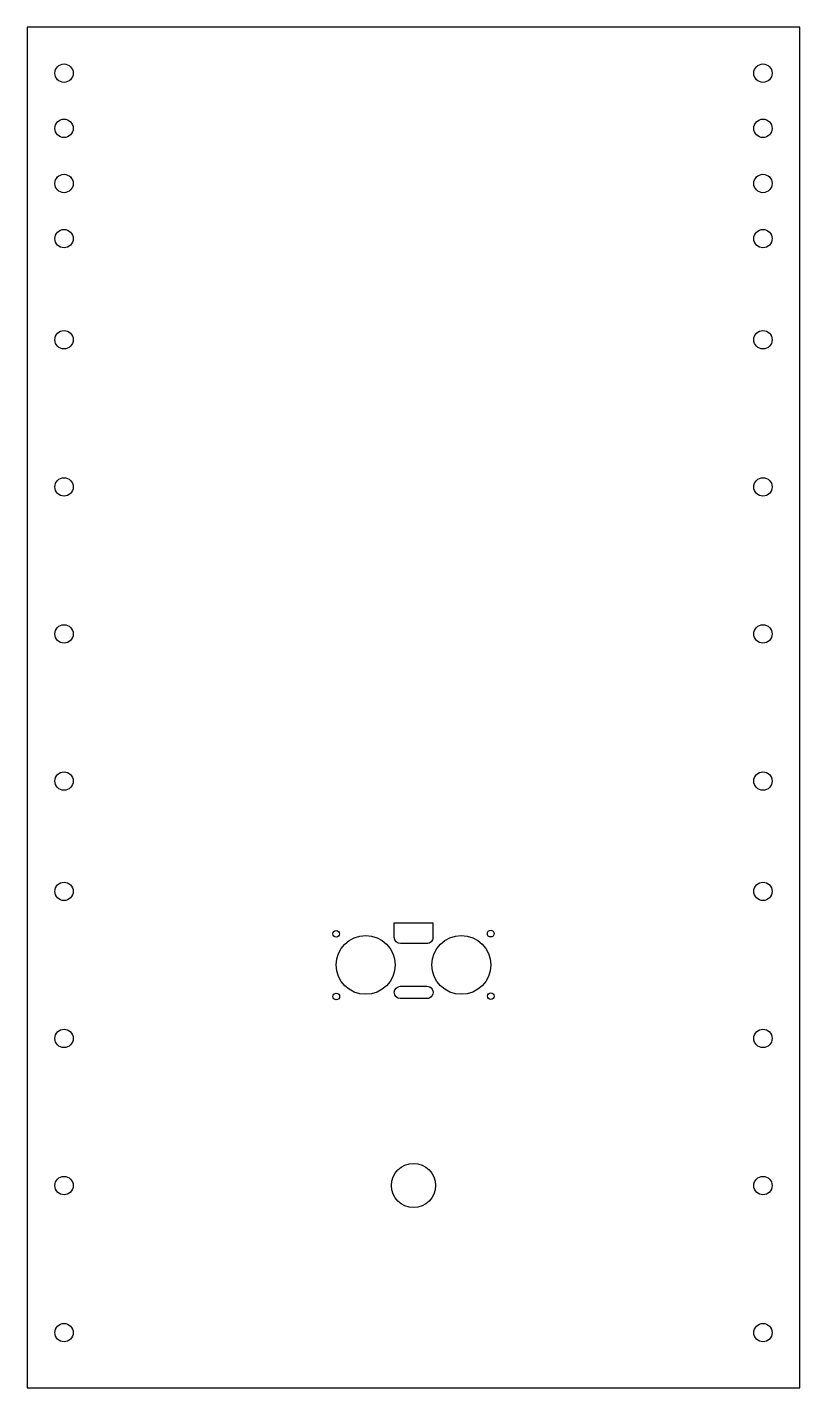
# Model space of a CAD drawing. Header units: millimetres. Extents: x -105 to 105, y -185 to 185.
import ezdxf

# ---------------------------------------------------------------- set-up
doc = ezdxf.new("R2010")
doc.units = ezdxf.units.MM

msp = doc.modelspace()

# ---------------------------------------------------------------- linework, layer by layer
msp.add_lwpolyline([(105, -185), (105, 185), (-105, 185), (-105, -185)], close=True)
for points in [[(-3.57, -64.21, -0.402017), (-5.21, -62.54), (-5.21, -58.54), (5.3, -58.54), (5.3, -62.54, -0.415209), (3.59, -64.21)], [(3.59, -75.79, -1.008057), (3.61, -79.17), (-3.62, -79.17, -0.956157), (-3.57, -75.79)]]:
    msp.add_lwpolyline(points, format="xyb", close=True)
for centre, radius in [((-95, 172.5), 2.5), ((95, 172.5), 2.5), ((-95, 157.5), 2.5), ((95, 157.5), 2.5), ((-95, 142.5), 2.5), ((95, 142.5), 2.5), ((-95, 127.5), 2.5), ((95, 127.5), 2.5), ((-95, 100), 2.5), ((95, 100), 2.5), ((-95, 60), 2.5), ((95, 60), 2.5), ((-95, 20), 2.5), ((95, 20), 2.5), ((-95, -20), 2.5), ((95, -20), 2.5), ((-95, -50), 2.5), ((95, -50), 2.5), ((-21.01, -61.56), 0.91), ((-13, -70), 8), ((13, -70), 8), ((20.98, -61.5), 0.91), ((-20.98, -78.58), 0.91), ((21.03, -78.5), 0.91), ((-95, -90), 2.5), ((95, -90), 2.5), ((0, -130), 6), ((-95, -130), 2.5), ((95, -130), 2.5), ((-95, -170), 2.5), ((95, -170), 2.5)]:
    msp.add_circle(centre, radius)

doc.saveas('drawing.dxf')
